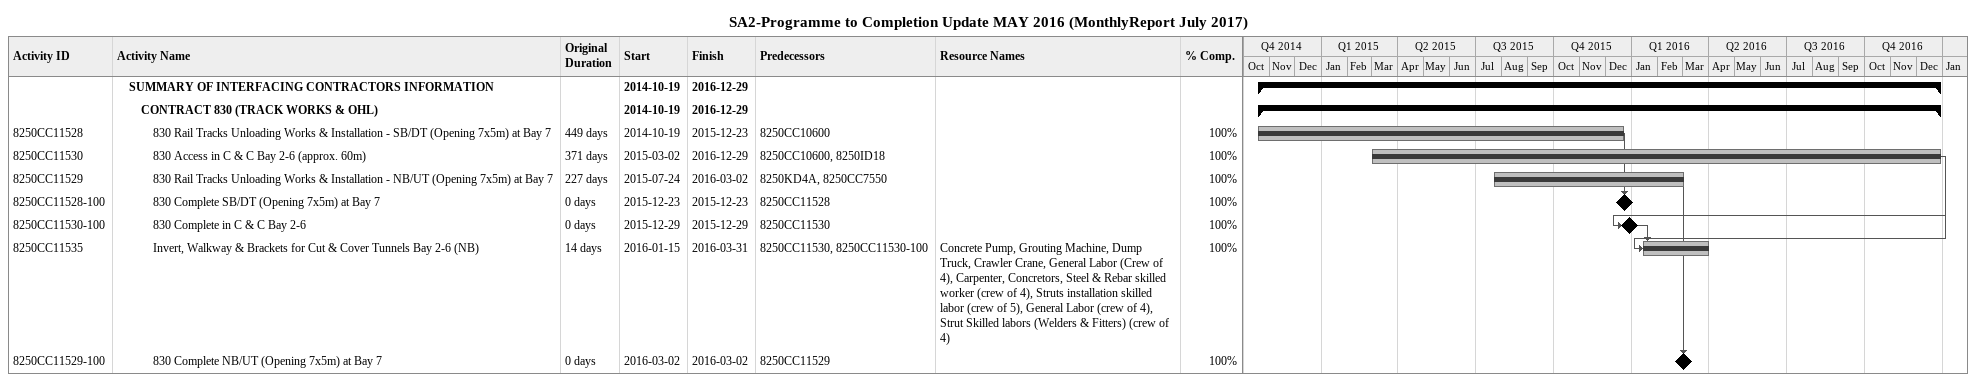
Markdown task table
SA2-Programme to Completion Update MAY 2016 (MonthlyReport July 2017)

| ID | Level | Task | Original duration | Start | Finish | Predecessors | Resources | % complete |
|---|---|---|---|---|---|---|---|---|
|  | 2 | **SUMMARY OF INTERFACING CONTRACTORS INFORMATION** |  | 2014-10-19 | 2016-12-29 |  |  |  |
|  | 3 | **CONTRACT 830 (TRACK WORKS & OHL)** |  | 2014-10-19 | 2016-12-29 |  |  |  |
| 8250CC11528 | 4 | 830 Rail Tracks Unloading Works & Installation - SB/DT (Opening 7x5m) at Bay 7 | 449d | 2014-10-19 | 2015-12-23 | 8250CC10600 |  | 100 |
| 8250CC11530 | 4 | 830 Access in C & C Bay 2-6 (approx. 60m) | 371d | 2015-03-02 | 2016-12-29 | 8250CC10600, 8250ID18 |  | 100 |
| 8250CC11529 | 4 | 830 Rail Tracks Unloading Works & Installation - NB/UT (Opening 7x5m) at Bay 7 | 227d | 2015-07-24 | 2016-03-02 | 8250KD4A, 8250CC7550 |  | 100 |
| 8250CC11528-100 | 4 | 830 Complete SB/DT (Opening 7x5m) at Bay 7 | 0d | 2015-12-23 | 2015-12-23 | 8250CC11528 |  | 100 |
| 8250CC11530-100 | 4 | 830 Complete in C & C Bay 2-6 | 0d | 2015-12-29 | 2015-12-29 | 8250CC11530 |  | 100 |
| 8250CC11535 | 4 | Invert, Walkway & Brackets for Cut & Cover Tunnels Bay 2-6 (NB) | 14d | 2016-01-15 | 2016-03-31 | 8250CC11530, 8250CC11530-100 | Concrete Pump, Grouting Machine, Dump Truck, Crawler Crane, General Labor (Crew of 4), Carpenter, Concretors, Steel & Rebar skilled worker (crew of 4), Struts installation skilled labor (crew of 5), General Labor (crew of 4), Strut Skilled labors (Welders & Fitters) (crew of 4) | 100 |
| 8250CC11529-100 | 4 | 830 Complete NB/UT (Opening 7x5m) at Bay 7 | 0d | 2016-03-02 | 2016-03-02 | 8250CC11529 |  | 100 |
